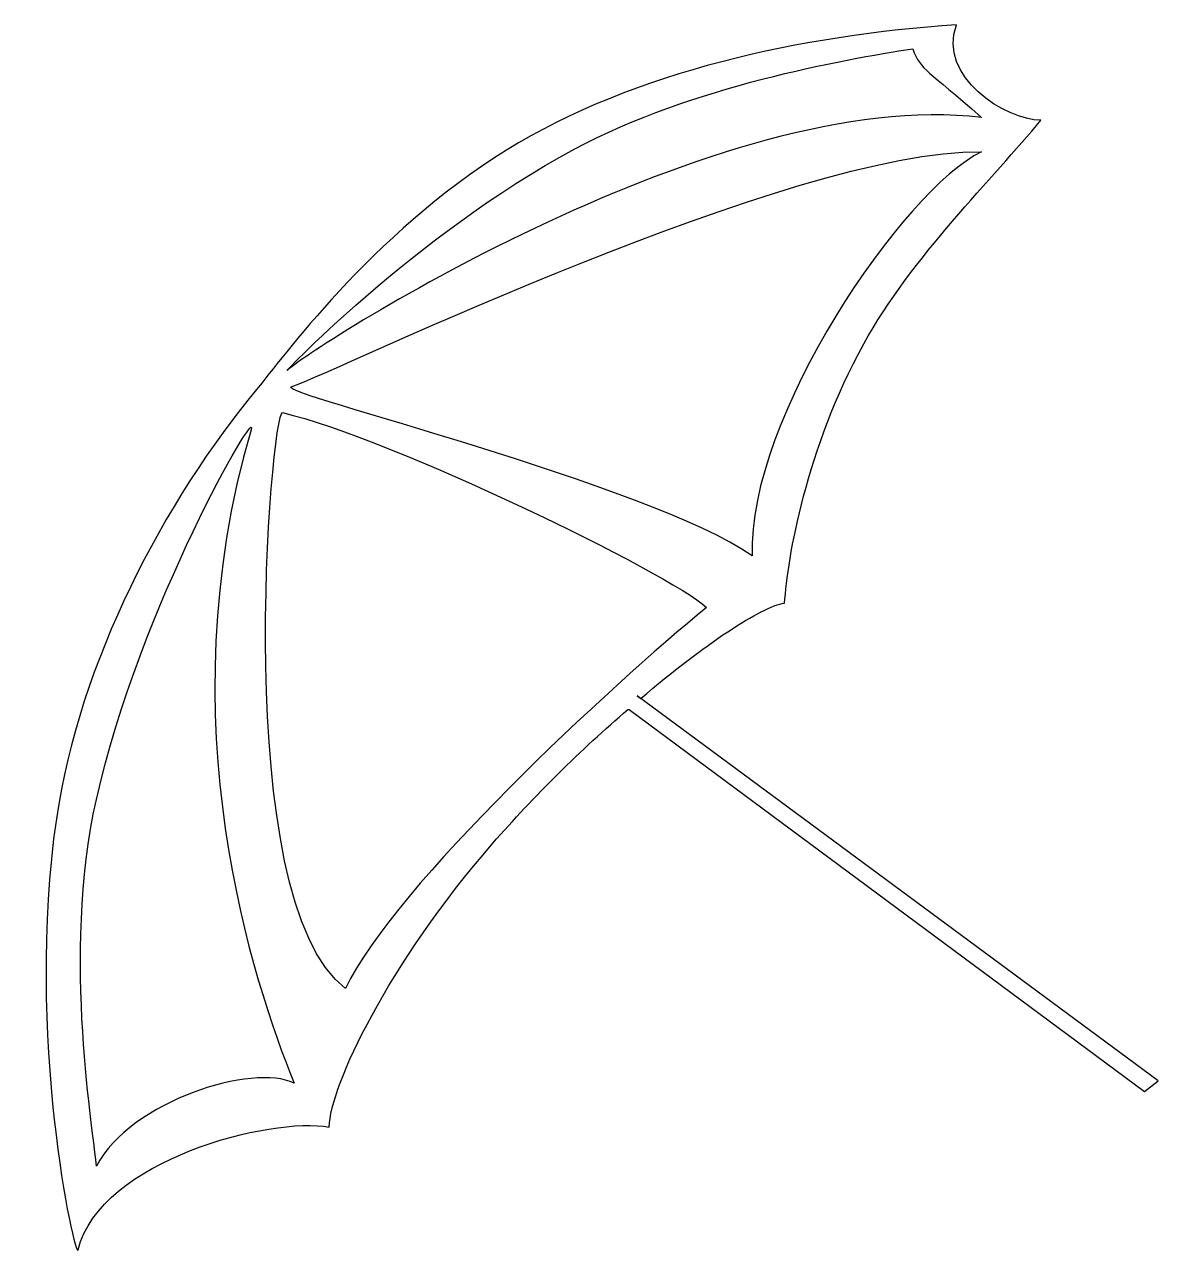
# Model space of a CAD drawing. Header units: centimetres. Extents: x -9.5 to 9.1, y -10.3 to 10.1.
import ezdxf

# ---------------------------------------------------------------- set-up
doc = ezdxf.new("R2010")
doc.units = ezdxf.units.CM
doc.header["$MEASUREMENT"] = 0
doc.layers.add('Camada 1', color=7, linetype='Continuous')

msp = doc.modelspace()

# ---------------------------------------------------------------- linework, layer by layer
at = {"layer": 'Camada 1'}
for points, knots in [([(0.42086, -1.17991), (-0.3336, -1.8342), (-1.12693, -2.60641), (-1.79555, -3.37677), (-1.79555, -3.37677), (-3.52005, -5.36353), (-4.45945, -7.35071), (-4.48223, -8.03375), (-4.48223, -8.03375), (-5.42256, -7.8546), (-8.2436, -8.57104), (-8.60179, -10.04868), (-8.60179, -10.04868), (-8.65092, -10.25148), (-9.47896, -6.50154), (-8.95998, -2.97377), (-8.95998, -2.97377), (-8.58104, -0.39821), (-7.20323, 2.23299), (-5.64644, 4.10111), (-5.64644, 4.10111), (-5.30124, 4.51537), (-3.79576, 6.61992), (-1.57164, 7.99676), (-1.57164, 7.99676), (0.53151, 9.29868), (3.29222, 9.88248), (5.81669, 10.05657), (5.81669, 10.05657), (5.50321, 9.20578), (6.62272, 8.48931), (7.2048, 8.48931), (7.2048, 8.48931), (6.43526, 7.55776), (5.07525, 6.23466), (4.29422, 4.81753), (4.29422, 4.81753), (3.34841, 3.10126), (3.04467, 1.29944), (2.99564, 0.56364), (2.99564, 0.56364), (2.61292, 0.51427), (1.67659, -0.11523), (0.634, -0.9974), (0.634, -0.9974), (0.634, -0.9974), (0.5777, -0.95882), (0.5777, -0.95882), (0.5777, -0.95882), (0.5777, -0.95882), (9.13028, -7.27247), (9.13028, -7.27247), (9.13028, -7.27247), (9.13028, -7.27247), (8.90636, -7.45157), (8.90636, -7.45157), (8.90636, -7.45157), (8.90636, -7.45157), (0.44332, -1.18263), (0.44332, -1.18263), (0.44332, -1.18263), (0.44332, -1.18263), (0.42086, -1.17991), (0.42086, -1.17991)], [0, 0, 0, 0, 0.05882353, 0.05882353, 0.05882353, 0.05882353, 0.11764706, 0.11764706, 0.11764706, 0.11764706, 0.17647059, 0.17647059, 0.17647059, 0.17647059, 0.23529412, 0.23529412, 0.23529412, 0.23529412, 0.29411765, 0.29411765, 0.29411765, 0.29411765, 0.35294118, 0.35294118, 0.35294118, 0.35294118, 0.41176471, 0.41176471, 0.41176471, 0.41176471, 0.47058824, 0.47058824, 0.47058824, 0.47058824, 0.52941176, 0.52941176, 0.52941176, 0.52941176, 0.58823529, 0.58823529, 0.58823529, 0.58823529, 0.64705882, 0.64705882, 0.64705882, 0.64705882, 0.70588235, 0.70588235, 0.70588235, 0.70588235, 0.76470588, 0.76470588, 0.76470588, 0.76470588, 0.82352941, 0.82352941, 0.82352941, 0.82352941, 0.88235294, 0.88235294, 0.88235294, 0.88235294, 1, 1, 1, 1]), ([(6.22778, 8.53506), (5.33433, 9.33447), (5.2403, 9.28746), (5.09923, 9.66364), (5.09923, 9.66364), (3.95597, 9.48311), (1.49918, 9.05499), (-0.44956, 8.0178), (-0.44956, 8.0178), (-3.06941, 6.62339), (-5.42156, 4.1543), (-5.15192, 4.39698), (-5.15192, 4.39698), (-4.68166, 4.82021), (1.94864, 9.05232), (6.22778, 8.53506)], [0, 0, 0, 0, 0.2, 0.2, 0.2, 0.2, 0.4, 0.4, 0.4, 0.4, 0.6, 0.6, 0.6, 0.6, 1, 1, 1, 1]), ([(2.4659, 1.34046), (2.37187, 3.59759), (4.95814, 7.35947), (6.2278, 7.97079), (6.2278, 7.97079), (3.12424, 8.01781), (-4.38419, 4.35507), (-5.10486, 4.11486), (-5.10486, 4.11486), (-5.38701, 4.02079), (0.77305, 2.51606), (2.4659, 1.34046)], [0, 0, 0, 0, 0.25, 0.25, 0.25, 0.25, 0.5, 0.5, 0.5, 0.5, 1, 1, 1, 1]), ([(-5.76322, 3.40947), (-5.62852, 3.86746), (-7.5875, 0.5298), (-8.30248, -2.65658), (-8.30248, -2.65658), (-8.88046, -5.2324), (-8.32351, -8.23418), (-8.30248, -8.67559), (-8.30248, -8.67559), (-7.7382, -7.59403), (-5.71618, -6.98273), (-5.05787, -7.3119), (-5.05787, -7.3119), (-5.71618, -5.66605), (-7.17393, -1.38692), (-5.76322, 3.40947)], [0, 0, 0, 0, 0.2, 0.2, 0.2, 0.2, 0.4, 0.4, 0.4, 0.4, 0.6, 0.6, 0.6, 0.6, 1, 1, 1, 1]), ([(-5.24596, 3.69165), (-5.429, 3.73499), (-6.13941, -4.30237), (-4.21144, -5.76006), (-4.21144, -5.76006), (-3.41205, -4.06723), (0.16175, -0.77557), (1.71353, 0.49406), (1.71353, 0.49406), (1.10224, 1.05831), (-3.45904, 3.26842), (-5.24596, 3.69165)], [0, 0, 0, 0, 0.25, 0.25, 0.25, 0.25, 0.5, 0.5, 0.5, 0.5, 1, 1, 1, 1])]:
    msp.add_open_spline(points, degree=3, knots=knots, dxfattribs=at)

doc.saveas('drawing.dxf')
